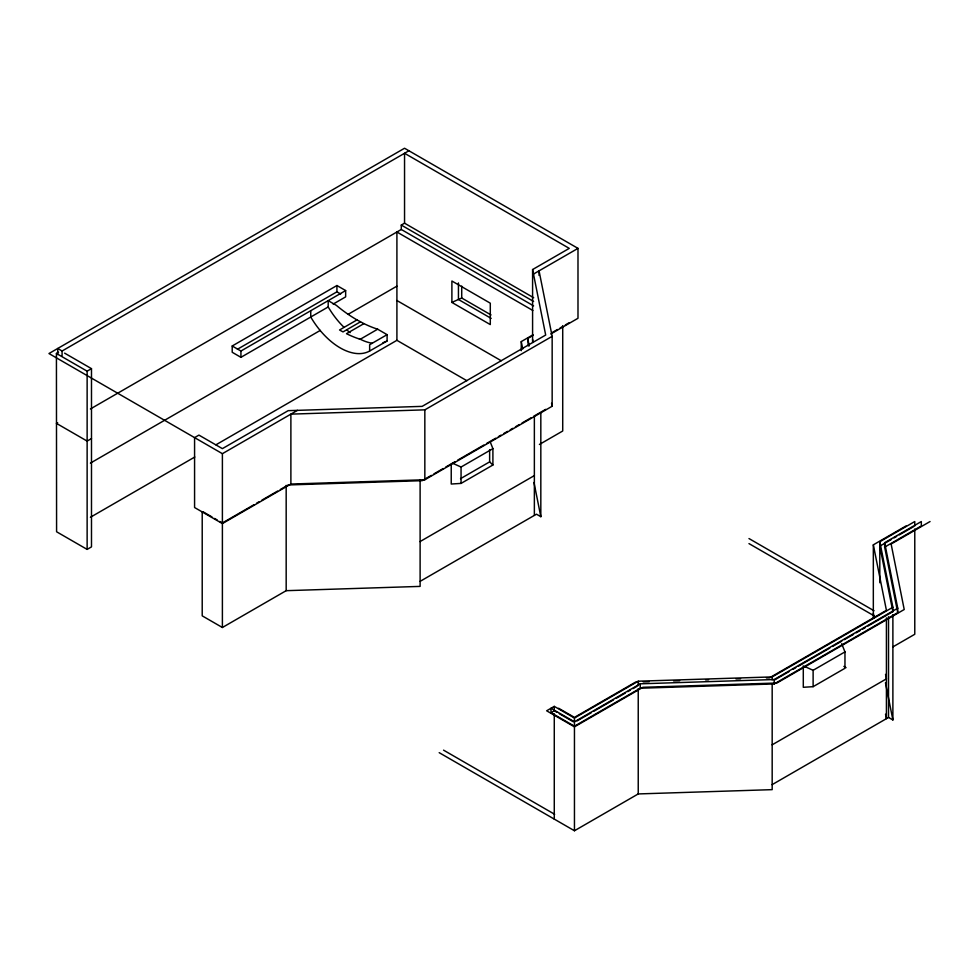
<?xml version="1.0" encoding="UTF-8"?>
<svg xmlns="http://www.w3.org/2000/svg" width="979" height="979" viewBox="0 0 979 979"><rect width="100%" height="100%" fill="white"/><g stroke="black" fill="none" stroke-linecap="round" stroke-linejoin="round"><path stroke-width="1.47" d="M64.626 353.15L91.488 368.655L91.488 546.882L87.131 549.403L56.586 531.768L56.427 353.456L58.605 352.195M57.712 354.569L57.712 348.487L62.081 351.008L408.916 150.766M56.427 353.456L87.131 371.176L91.488 368.655M56.586 423.454L57.675 422.818M90.411 408.965L401.28 229.478L401.28 225.072L404.547 223.188L533.69 297.738M310.747 310.722L310.747 317.025A59.597 34.412 60 0 0 369.646 351.033L387.097 340.949L387.097 334.659L377.661 329.201A133.903 77.317 60 0 1 363.931 323.621L356.992 319.913A133.903 77.317 60 0 1 336.323 305.338L328.198 300.651L328.198 306.941L240.932 357.323L232.207 352.281L232.207 345.991L336.923 285.525L345.648 290.567L345.648 296.87L333.178 304.065M237.444 349.258L336.923 291.828L340.668 293.994M232.207 345.991L240.932 351.033L345.648 290.567M91.488 438.568L87.131 441.088L56.427 423.356M90.411 463.116L320.292 330.4M348.034 314.381L396.911 286.162M356.992 319.913L339.542 329.984L343.005 331.918L360.468 321.834M363.931 323.621L346.48 333.692A133.903 77.317 60 0 0 360.211 339.285L377.661 329.201M387.097 334.659L369.646 344.73L369.646 351.033M90.411 517.279L194.784 457.022M215.918 444.821L396.911 340.325L466.873 380.709M532.588 342.393L532.588 269.543L569.264 248.372L404.547 153.275L404.547 223.188M550.736 334.01L577.989 318.285L577.989 248.372L404.547 148.245L48.95 353.541L222.392 453.681L297.432 410.36M533.494 274.059L577.989 248.372M521.269 350.715L521.269 341.585L533.053 334.781M528.33 345.856L527.742 338.477L532.919 335.479M253.977 504.723L222.392 522.957L219.785 521.452M256.608 503.194L259.239 501.676M261.87 500.159L277.657 491.042M280.288 489.524L288.193 484.96L422.145 480.677L431.335 475.366M552.242 332.517L557.479 329.495M560.098 327.977L562.717 326.472M565.336 324.955L569.264 322.691M539.062 275.405L539.062 270.853L552.156 336.348L552.156 406.248L424.837 479.759L290.885 484.042L222.392 523.581L194.576 507.526L194.576 437.625L198.933 435.104L222.392 448.639L288.193 410.654L422.145 406.371L545.682 335.038L532.588 269.543M290.885 484.042L290.885 414.129L424.837 409.846L552.156 336.348M433.966 473.848L443.169 468.537M445.8 467.02L455.002 461.709M457.621 460.191L483.907 445.017M486.539 443.499L495.741 438.188M498.372 436.671L500.991 435.153M503.622 433.636L507.563 431.36M510.194 429.842L512.825 428.325M515.456 426.807L519.396 424.531M522.027 423.014L531.23 417.703M533.849 416.185L545.682 409.357M452.469 463.177L461.06 467.032L492.902 448.639L490.185 441.823M460.509 478.682L489.635 461.868L489.635 449.63M451.233 464.156L451.233 484.03L461.06 483.406L492.902 465.013L492.902 448.639M202.212 512.103L202.212 615.852L222.392 627.502L286.174 590.68L420.113 586.397L420.113 479.6M539.405 444.478L562.717 431.005L562.717 325.738M420.052 541.583L534.363 475.598M420.052 581.391L536.468 514.183L540.824 516.704L540.824 412.954M914.778 525.943L914.778 521.538L879.803 541.73L892.885 607.237L772.174 676.917L638.235 681.2L574.453 718.023L554.273 706.373L546.637 710.791L574.453 726.846L642.946 687.295L776.898 683.012L904.217 609.513L891.123 544.018L930.05 521.538M550.993 712.675L574.453 726.21L640.254 688.225L774.205 683.942L897.743 612.621L884.649 547.114L921.325 525.943L921.325 521.538L884.649 542.709L897.743 608.204L774.205 679.536L640.254 683.819L574.453 721.804L550.993 708.27L550.993 712.675L554.273 710.791L556.794 712.247M873.329 617.786L873.329 544.838L906.052 525.943M577.047 720.936L591.365 712.663M593.972 711.17L613.503 699.887M616.097 698.394L625.214 693.132M627.82 691.627L630.415 690.122M633.021 688.616L636.925 686.365M891.465 539.417L879.803 546.147L892.885 611.642L867.957 626.034M894.047 537.912L896.642 536.419M899.236 534.926L913.48 526.702M774.805 679.818L789.233 671.484M793.174 669.208L795.792 667.69M798.423 666.185L829.911 648M832.529 646.483L841.72 641.184M844.339 639.666L853.529 634.368M856.148 632.85L860.088 630.574M862.707 629.069L865.338 627.551M804.53 666.43L813.121 670.297L844.963 651.904L841.695 643.717M803.294 665.879L803.294 687.295L813.121 686.671L844.963 668.278L844.963 651.904M439.192 752.667L574.453 830.755L638.235 793.932L772.174 789.649L772.174 684.382M892.75 646.984L914.778 634.27L914.778 529.003M772.113 744.848L886.423 678.851L885.53 674.384M772.113 784.656L888.528 717.448L892.885 719.957L892.885 614.69M451.894 302.425L490.295 324.587L490.295 303.184L451.894 281.01L451.894 302.425L461.721 298.02L491.017 314.932M638.577 682.033L635.53 682.13L574.453 717.399L558.63 708.27M643.142 681.886L649.236 681.69M673.589 680.919L679.671 680.723M705.553 679.891L708.6 679.793M736 678.924L740.565 678.777M766.435 677.945L769.482 677.847L886.423 610.333L873.329 544.838M401.28 225.072L533.604 301.471M401.28 229.478L533.604 305.876M532.87 310.49L396.911 231.999L396.911 340.325M491.164 318.383L458.441 299.488L458.441 282.931M396.911 300.516L501.187 360.725M748.972 538.548L873.99 610.725M748.972 543.59L874.369 615.987M843.874 666.393L846.064 667.641M559.315 713.703L573.192 721.707M202.849 511.674L211.966 516.936M214.572 518.442L217.179 519.947M443.548 750.147L554.665 814.295M489.635 461.868L492.902 465.013M873.329 613.356L874.223 617.822M885.457 682.742L892.885 719.957M885.53 714.193L886.423 718.659L886.423 617.945M551.556 403.275L552.156 406.248M532.588 339.456L533.188 342.43M527.742 338.477L529.223 345.917M521.269 341.585L522.749 349.026M533.983 482.463L540.824 516.704M897.743 608.204L897.743 612.621M892.885 607.237L892.885 611.642M888.528 616.746L888.528 717.448M884.649 542.709L884.649 547.114M879.803 541.73L879.803 582.762M813.121 670.297L813.121 686.671M774.205 679.536L774.205 683.942M772.174 676.917L772.174 679.867M640.254 683.819L640.254 688.225M638.235 681.2L638.235 685.618M638.235 688.665L638.235 793.932M574.453 718.023L574.453 830.755M554.273 706.373L554.273 710.791M554.273 713.838L554.273 819.105M534.363 416.21L534.363 515.395M461.721 286.101L461.721 298.02M461.06 467.032L461.06 483.406M424.837 409.846L424.837 479.759M336.923 285.525L336.923 291.828M286.174 485.4L286.174 590.68M240.932 351.033L240.932 357.323M222.392 453.681L222.392 627.502M87.131 371.176L87.131 549.403M62.081 351.008L62.081 355.561M387.097 340.949A59.597 34.412 60 0 1 382.973 342.65M372.277 343.225A59.597 34.412 60 0 1 358.999 338.563M350.078 332.64A59.597 34.412 60 0 1 346.896 329.984M343.776 327.084A59.597 34.412 60 0 1 328.198 306.941"/></g></svg>
